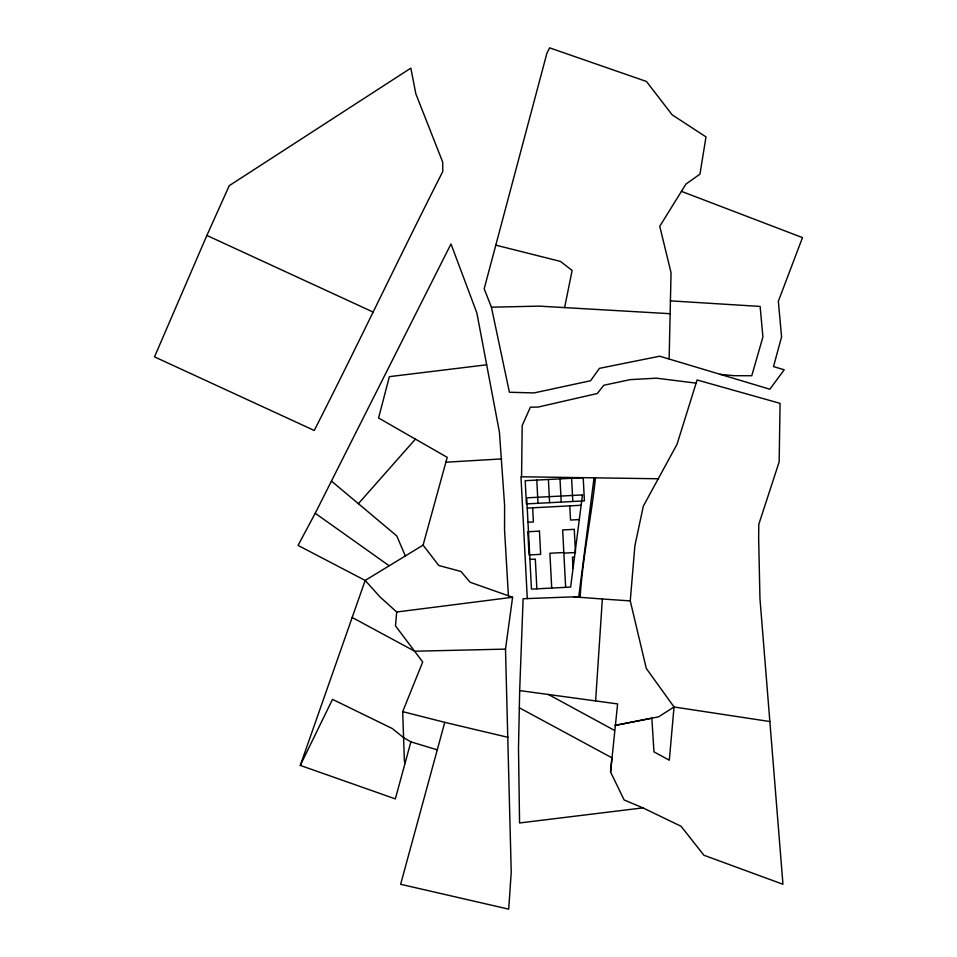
<?xml version="1.0" encoding="UTF-8"?>
<svg xmlns="http://www.w3.org/2000/svg" width="957" height="957" viewBox="0 0 957 957"><rect width="100%" height="100%" fill="white"/><g stroke="black" fill="none" stroke-linecap="round" stroke-linejoin="round"><path stroke-width="1.44" d="M521.565 476.777L522.187 425.578L530.381 407.168L538.097 407.072L597.3 393.506L603.819 385.252L630.184 379.642L656.406 378.171L696.11 383.147L697.091 379.977L780.075 403.352L779.165 461.872L758.769 524.412L758.662 538.671L759.954 598.508L782.958 884.256L703.957 855.271L681.037 826.25L642.925 807.875L624.12 799.956L610.578 772.012L617.612 703.921L519.675 690.583L523.12 598.735L578.77 596.654L594.046 477.83M519.675 690.583L518.491 748.254L519.567 822.972L642.925 807.875M669.134 359.007L671.048 272.721L659.756 226.295L685.93 184.103L699.95 174.15L705.991 136.899L672.149 114.816L646.453 81.465L549.629 47.85L546.914 53.209L484.182 288.811L491.408 307.185L509.411 392.25L534.018 392.92L590.565 380.754L599.465 368.337L659.708 356.207L769.859 389.224L784.19 369.761L773.507 366.591L781.57 336.924L778.34 301.252L802.492 237.611L681.432 191.352M595.625 700.799L602.348 598.998L573.805 596.845M769.978 721.554L674.027 706.984L658.512 716.865L614.849 725.454L651.849 718.181L653.954 751.855L669.314 760.205L674.027 706.984L646.298 668.441L630.256 600.9L634.886 545.765L643.331 506.157L677.018 444.311L696.11 383.147M508.406 595.792L504.554 529.879L504.602 505.26L499.422 432.181L476.861 312.939L450.986 243.951L315.224 513.263L298.058 545.406L365.167 580.444L380.073 596.989L396.688 612.002L395.492 625.89L422.719 661.981L402.682 711.637L404.392 761.138L405.182 762.741M610.578 772.012L611.882 757.788L519.328 707.773M580.098 597.527C582.646 557.297 591.282 517.893 595.457 477.854M508.311 737.404L444.766 722.356L400.636 884.292L508.705 909.15L511.229 872.198L505.499 649.109L512.593 597.264L470.126 582.251L460.951 571.473L438.761 565.491L423.09 545.119L447.218 457.35L378.577 418.006L389.367 376.651L486.682 364.796M564.606 307.592L572.13 270.448L560.419 261.393L495.798 245.159M300.283 765.409L332.51 699.364L392.226 728.504L403.579 737.632L410.876 741.854L395.337 798.892L300.283 765.409L365.167 580.444L423.09 545.119M206.868 235.446L154.508 356.865L314.255 430.471C358.038 344.508 399.141 257.409 442.792 171.47L442.672 162.044L415.852 93.87L410.84 68.138L229.249 185.67L206.868 235.446L373.23 312.114M331.445 481.096L358.385 503.669L415.422 439.131M396.688 612.002L512.593 597.264M445.878 462.207L501.719 458.917M527.247 508.083L581.15 505.272M527.989 522.259L533.396 521.972L532.654 507.796M579.308 519.579L570.528 520.046L569.786 505.87M563.829 552.524L549.904 553.254L551.711 588.065M563.864 553.146L575.468 552.536L574.26 529.329L562.656 529.939L565.635 587.347M529.915 559.39L535.322 559.103L536.865 588.842M574.487 557.07L572.453 557.177L573.04 568.362M505.499 649.109L414.68 651.227L352.176 617.48M491.408 307.185L539.258 306.132L670.139 313.705M630.256 600.9L602.348 598.998M658.428 478.763L520.967 476.765L527.295 598.58M670.414 300.857L760.133 306.431L762.908 337.008L751.771 375.718L733.971 375.694L720.083 374.343M402.682 711.637L444.766 722.356M410.876 741.854L437.277 749.833M548.337 694.435L614.394 730.347M315.224 513.263L388.889 565.575M358.385 503.669L396.724 535.872L405.278 555.766M571.604 478.273L572.812 501.48M560.001 478.883L561.209 502.09M548.397 479.481L549.605 502.688M536.793 480.091L538.001 503.298M582.478 494.936L570.635 587.084L531.458 589.117L526.709 497.843L582.478 494.936M583.208 477.675L525.19 480.689L526.398 503.896L584.416 500.882L583.208 477.675M539.449 531.147L527.845 531.745L529.054 554.952L540.657 554.354L539.449 531.147"/></g></svg>
